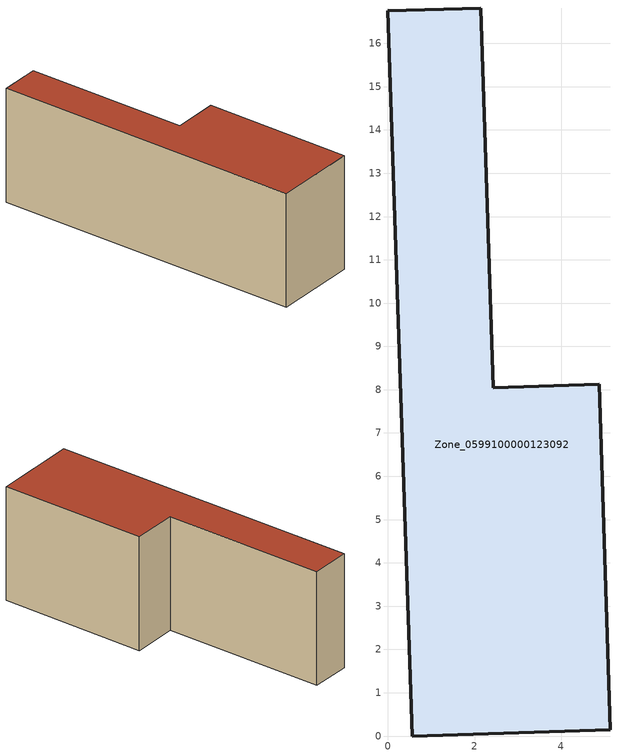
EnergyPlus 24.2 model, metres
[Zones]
Zone_0599100000123092
 floor ground (C_G): 0.56,0 0,16.75 2.14,16.82 2.43,8.05 4.88,8.13 5.13,0.14 z0
 wall outside (C_F): 2.43,8.05 2.14,16.82 0,16.75 0.56,0 5.13,0.14 4.88,8.13 2.43,8.05 z0:6.27
 roof outside (C_R): 5.13,0.14 4.88,8.13 2.43,8.05 2.14,16.82 0,16.75 0.56,0 z6.27
[BUILDING]
Pand.0599100000123092: North Axis=0; Terrain=City; Loads Convergence Tolerance Value=0.04; Temperature Convergence Tolerance Value=0.4; Solar Distribution=FullExterior; Maximum Number of Warmup Days=25; Minimum Number of Warmup Days=1
[Site:Location]
Rotterdam.The.Hague.AP_ZH_NLD Design_Conditions: Latitude=51.96; Longitude=4.45; Time Zone=1; Elevation=-4.5
[SITE:GROUNDTEMPERATURE:BUILDINGSURFACE]
18, 18, 18, 18, 18, 18, 18, 18, 18, 18, 18, 18
[MATERIAL] Thermal Absorptance=0.9; Solar Absorptance=0.7; Visible Absorptance=0.7
Name | Roughness | Thickness | Conductivity | Density | Specific Heat
G.TI.1946 | MediumSmooth | 0.15 | 1 | 540 | 1210
F.TI.1946 | Rough | 0.3 | 0.857143 | 1920 | 840
R.TI.1946 | MediumRough | 0.2 | 0.1 | 1500 | 1000
[CONSTRUCTION]
C_G: G.TI.1946
C_F: F.TI.1946
C_R: R.TI.1946
[ZONE]
Zone_0599100000123092: Type=1; Multiplier=1; Ceiling Height=Autocalculate; Volume=Autocalculate; Floor Area=autocalculate; Part of Total Floor Area=Yes
[ZONEINFILTRATION:DESIGNFLOWRATE]
Infil_Zone_0599100000123092: Zone or ZoneList or Space or SpaceList=Zone_0599100000123092; Schedule=AlwaysOn; Design Flow Rate Calculation Method=Flow/Area; Flow Rate per Floor Area=0.003; Constant Term Coefficient=1; Temperature Term Coefficient=0; Velocity Term Coefficient=0; Velocity Squared Term Coefficient=0
[HVACTEMPLATE:ZONE:IDEALLOADSAIRSYSTEM]
Zone_0599100000123092: Maximum Heating Supply Air Temperature=50; Minimum Cooling Supply Air Temperature=13; Maximum Heating Supply Air Humidity Ratio=0.0156; Minimum Cooling Supply Air Humidity Ratio=0.0077; Heating Limit=NoLimit; Cooling Limit=NoLimit; Dehumidification Control Type=ConstantSensibleHeatRatio; Cooling Sensible Heat Ratio=0.7; Dehumidification Setpoint=60; Humidification Control Type=None; Humidification Setpoint=30; Outdoor Air Method=None; Outdoor Air Flow Rate per Person=0.00944; Outdoor Air Flow Rate per Zone Floor Area=0; Outdoor Air Flow Rate per Zone=0; Demand Controlled Ventilation Type=None; Outdoor Air Economizer Type=NoEconomizer; Heat Recovery Type=None; Sensible Heat Recovery Effectiveness=0.7; Latent Heat Recovery Effectiveness=0.65
[ZONECONTROL:THERMOSTAT]
ThermostatControl_Zone_0599100000123092: Zone or ZoneList=Zone_0599100000123092; Control Type Schedule=DualSetpointControlType; Control 1=Thermostat_Zone_0599100000123092; Temperature Difference Between Cutout And Setpoint=0
[THERMOSTATSETPOINT:DUALSETPOINT]
Thermostat_Zone_0599100000123092: Heating Setpoint Temperature Schedule=HeatingSetpoint_Zone_0599100000123092; Cooling Setpoint Temperature Schedule=CoolingSetpoint_Zone_0599100000123092
[SCHEDULE:COMPACT]
HeatingSetpoint_Zone_0599100000123092: Through: 12/31, For: AllDays, Until: 24:00, 21
CoolingSetpoint_Zone_0599100000123092: Through: 12/31, For: AllDays, Until: 24:00, 24
DualSetpointControlType: Through: 12/31, For: AllDays, Until: 24:00, 4
AlwaysOn: Through: 12/31, For: AllDays, Until: 24:00, 1
